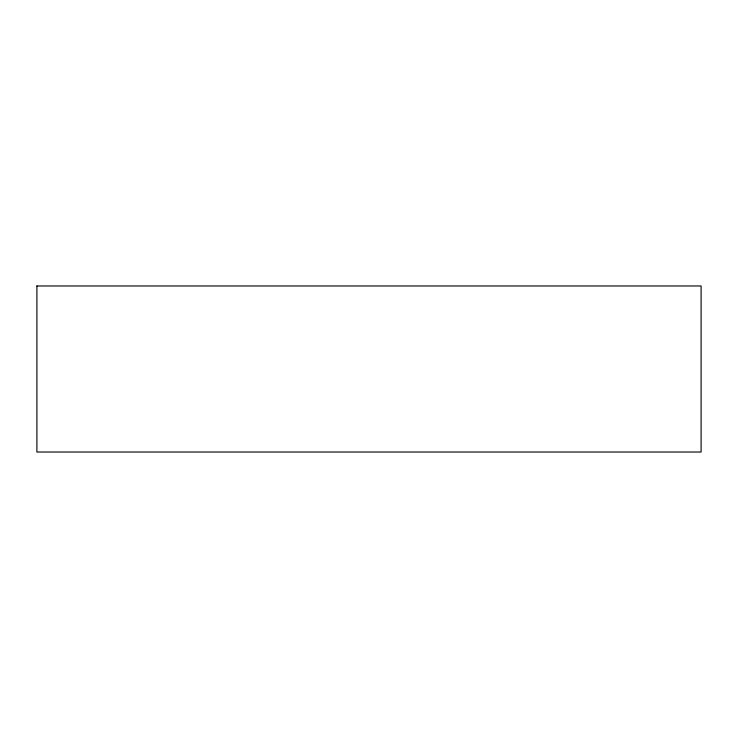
<?xml version="1.0" encoding="UTF-8"?>
<svg xmlns="http://www.w3.org/2000/svg" width="738" height="738" viewBox="0 0 738 738"><rect width="100%" height="100%" fill="white"/><g stroke="black" fill="none" stroke-linecap="round" stroke-linejoin="round"><path stroke-width="1.11" d="M36.9 285.975L36.9 452.025L701.1 452.025L701.1 285.975L36.9 285.975"/></g></svg>
